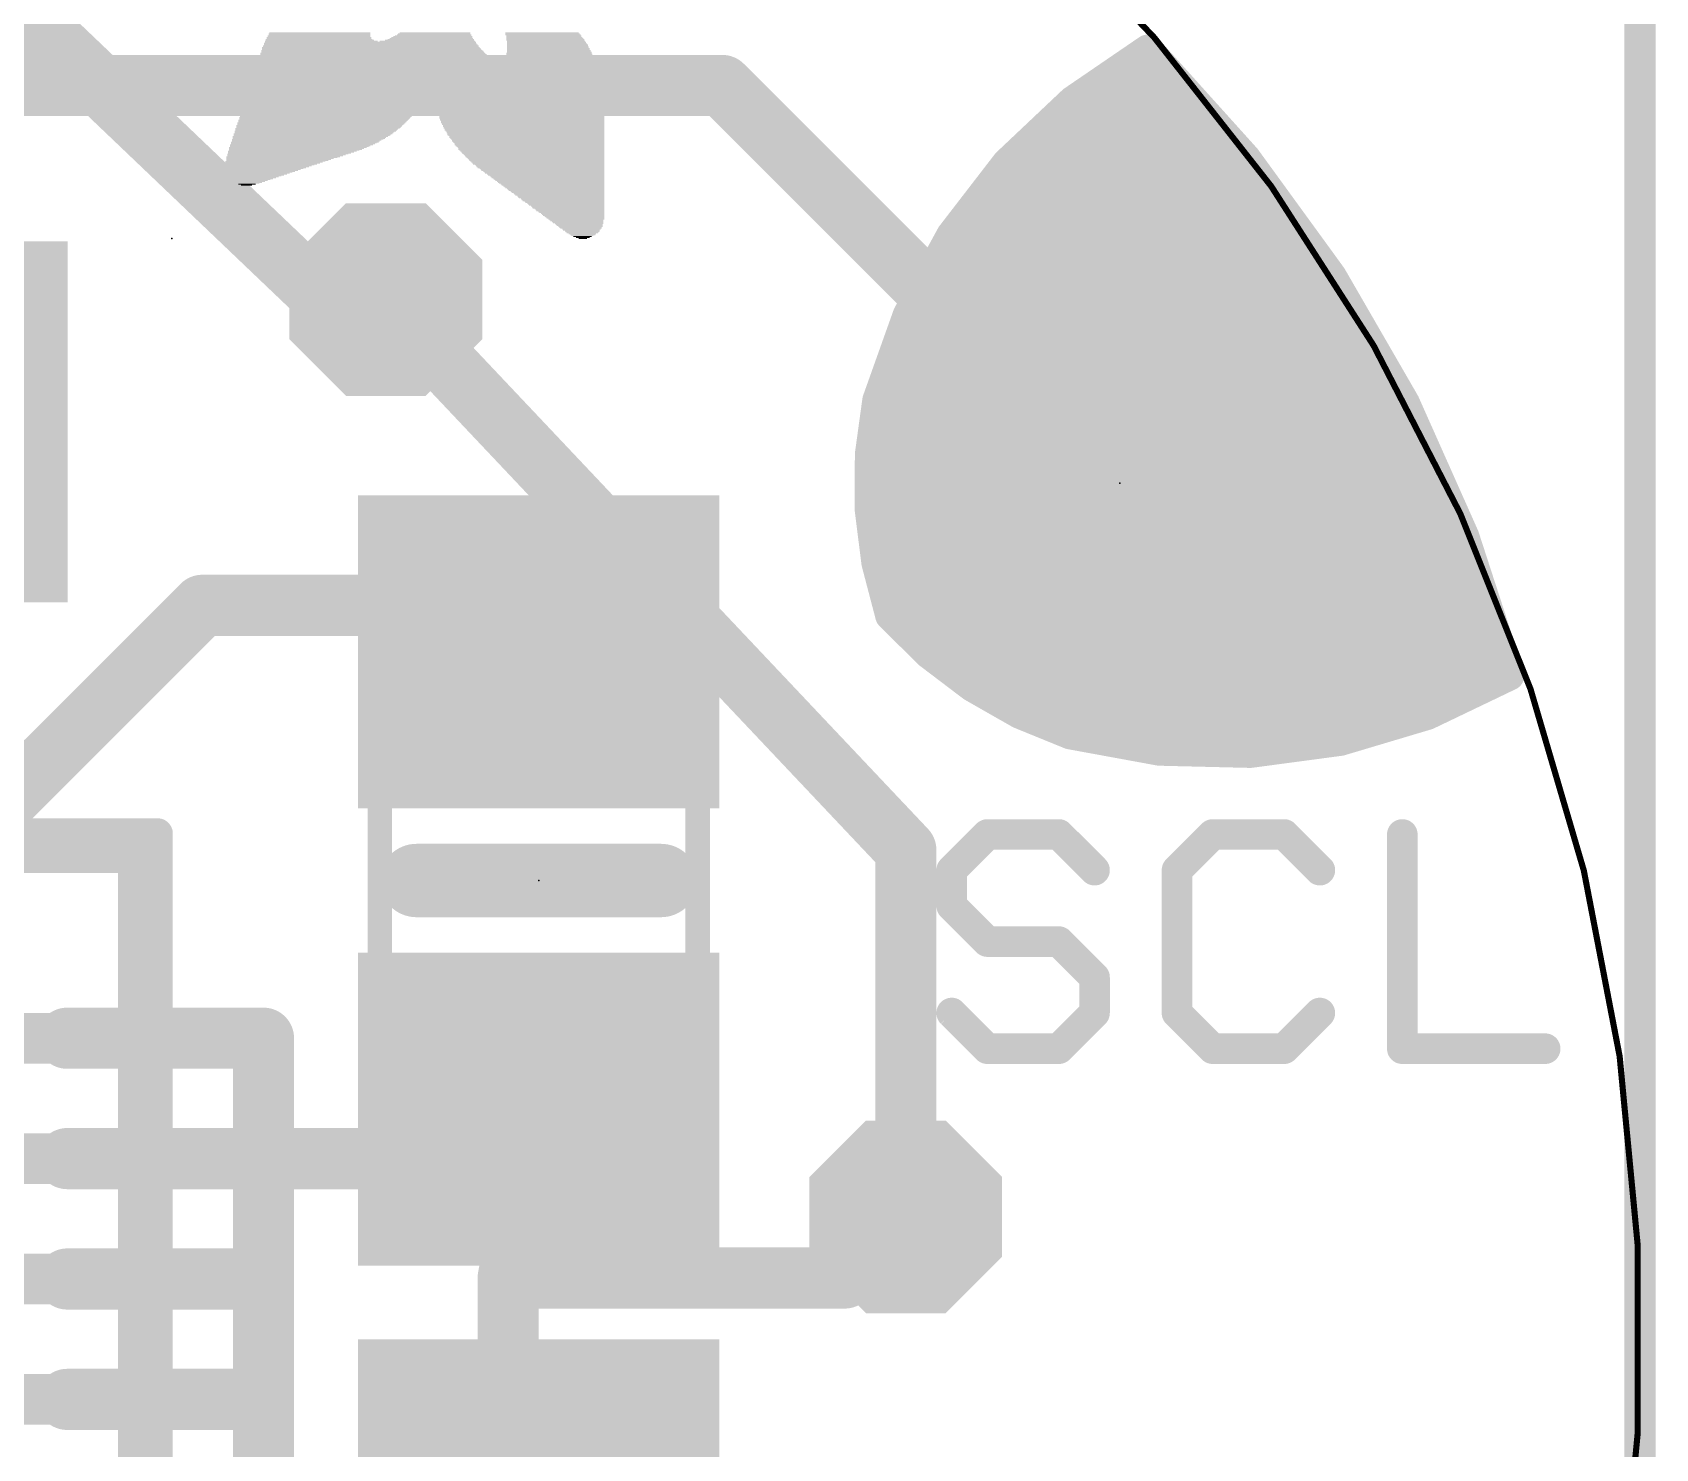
# Model space of a CAD drawing. Extents: x -8.3 to 21.3, y -11.9 to 13.9.
# Drawn here: x 1.58 to 8.32, y -0.45 to 5.43 of the extents above; entities that cross this region are included whole.
import ezdxf

# ---------------------------------------------------------------- set-up
doc = ezdxf.new("R2010")
doc.units = 0
for name, color, linetype in [('1', 12, 'CONTINUOUS'), ('16', 132, 'CONTINUOUS'), ('17', 110, 'CONTINUOUS'), ('18', 110, 'CONTINUOUS'), ('20', 53, 'CONTINUOUS'), ('21', 40, 'CONTINUOUS'), ('23', 53, 'CONTINUOUS'), ('47', 253, 'CONTINUOUS'), ('51', 253, 'CONTINUOUS')]:
    doc.layers.add(name, color=color, linetype=linetype)

# ---------------------------------------------------------------- blocks, each defined once
blk = doc.blocks.new('RECT')
blk.add_solid([(-0.5, -0.5), (0.5, -0.5), (-0.5, 0.5), (0.5, 0.5)])
blk = doc.blocks.new('ROUNDP')
at = {"const_width": 0.5}
blk.add_lwpolyline([(0, -0.25, 1), (0, 0.25, 1), (0, -0.25)], format="xyb", dxfattribs=at)
blk = doc.blocks.new('OCTAGONV')
at = {"const_width": 0.5}
blk.add_lwpolyline([(-0.25, -0.1036), (-0.25, 0.1036), (-0.1036, 0.25), (0.1036, 0.25), (0.25, 0.1036), (0.25, -0.1036), (0.1036, -0.25), (-0.1036, -0.25), (-0.25, -0.1036), (-0.25, 0.1036)], dxfattribs=at)

msp = doc.modelspace()

# ---------------------------------------------------------------- linework, layer by layer
at = {"layer": '1'}
for points, const_width in [([(0, 6.985), (2.794, 4.318)], 0.254), ([(6.212, 5.355), (5.9009, 5.1422)], 0.127), ([(6.1813, 5.334), (6.231, 5.334)], 0.127), ([(6.6179, 4.9042), (6.212, 5.355)], 0.127), ([(5.9957, 5.207), (6.3453, 5.207)], 0.127), ([(5.9009, 5.1422), (5.627, 4.8833)], 0.127), ([(5.8351, 5.08), (6.4597, 5.08)], 0.127), ([(5.7007, 4.953), (6.574, 4.953)], 0.127), ([(5.627, 4.8833), (5.3969, 4.5847)], 0.127), ([(6.9745, 4.4134), (6.6179, 4.9042)], 0.127), ([(5.5828, 4.826), (6.6748, 4.826)], 0.127), ([(5.485, 4.699), (6.767, 4.699)], 0.127), ([(5.3969, 4.5847), (5.2163, 4.2539)], 0.127), ([(5.3899, 4.572), (6.8593, 4.572)], 0.127), ([(5.3206, 4.445), (6.9516, 4.445)], 0.127), ([(7.2778, 3.8881), (6.9745, 4.4134)], 0.127), ([(2.794, 4.318), (3.048, 4.318)], 0.254), ([(5.2513, 4.318), (7.0296, 4.318)], 0.127), ([(5.2163, 4.2539), (5.0898, 3.8988)], 0.127), ([(5.1939, 4.191), (7.1029, 4.191)], 0.127), ([(5.1487, 4.064), (7.1763, 4.064)], 0.127), ([(5.1034, 3.937), (7.2496, 3.937)], 0.127), ([(5.0898, 3.8988), (5.059, 3.6749)], 0.127), ([(7.5246, 3.3339), (7.2778, 3.8881)], 0.127), ([(5.0776, 3.81), (7.3126, 3.81)], 0.127), ([(5.059, 3.6749), (5.0578, 3.4489)], 0.127), ([(5.0602, 3.683), (7.3691, 3.683)], 0.127), ([(5.0584, 3.556), (7.4257, 3.556)], 0.127), ([(5.0578, 3.4489), (5.0861, 3.2246)], 0.127), ([(5.0603, 3.429), (7.4822, 3.429)], 0.127), ([(7.712, 2.757), (7.5246, 3.3339)], 0.127), ([(5.0763, 3.302), (7.5349, 3.302)], 0.127), ([(5.0861, 3.2246), (5.1434, 3.006)], 0.127), ([(5.0991, 3.175), (7.5762, 3.175)], 0.127), ([(1.25, 2.012), (2.286, 3.048)], 0.254), ([(2.286, 3.048), (3.363, 3.048)], 0.254), ([(3.363, 3.048), (3.683, 2.855)], 0.254), ([(5.1324, 3.048), (7.6175, 3.048)], 0.127), ([(5.1434, 3.006), (5.3041, 2.8471)], 0.127), ([(5.2293, 2.921), (7.6587, 2.921)], 0.127), ([(5.3041, 2.8471), (5.4841, 2.7105)], 0.127), ([(5.374, 2.794), (7.7, 2.794)], 0.127), ([(5.4841, 2.7105), (5.6805, 2.5985)], 0.127), ([(7.3722, 2.594), (7.712, 2.757)], 0.127), ([(5.5604, 2.667), (7.5244, 2.667)], 0.127), ([(5.6805, 2.5985), (5.8898, 2.5132)], 0.127), ([(7.011, 2.4862), (7.3722, 2.594)], 0.127), ([(5.824, 2.54), (7.1913, 2.54)], 0.127), ([(5.8898, 2.5132), (6.2605, 2.4453)], 0.127), ([(6.2605, 2.4453), (6.6374, 2.4362)], 0.127), ([(6.6374, 2.4362), (7.011, 2.4862)], 0.127), ([(1.725, 1.25), (2.54, 1.25)], 0.254), ([(2.54, 1.25), (2.54, 0.75)], 0.254), ([(3.351, 0.75), (3.683, 0.955)], 0.254), ([(3.683, 0.955), (3.556, 0.254)], 0.254), ([(3.622, 0.889), (3.683, 0.955)], 0.254), ([(1.725, 0.75), (2.54, 0.75)], 0.254), ([(2.54, 0.75), (3.351, 0.75)], 0.254), ([(2.54, 0.25), (2.54, 0.75)], 0.254), ([(5.207, 0.508), (4.953, 0.254)], 0.254), ([(1.725, 0.25), (2.54, 0.25)], 0.254), ([(2.54, -0.25), (2.54, 0.25)], 0.254), ([(3.556, 0.254), (3.556, -0.32)], 0.254), ([(4.953, 0.254), (3.556, 0.254)], 0.254), ([(1.725, -0.25), (2.54, -0.25)], 0.254), ([(2.54, -0.75), (2.54, -0.25)], 0.254), ([(3.556, -0.32), (3.683, -0.601)], 0.254)]:
    msp.add_lwpolyline(points, dxfattribs=dict(at, const_width=const_width))
for points, const_width in [([(6.1813, 5.3658, 1), (6.1813, 5.3023)], 0.0635), ([(6.2356, 5.3763, 1), (6.1884, 5.3338)], 0.0635), ([(6.23, 5.3288, 1), (6.1941, 5.3812)], 0.0635), ([(6.231, 5.3023, 1), (6.231, 5.3658)], 0.0635), ([(5.9957, 5.2387, 1), (5.9957, 5.1753)], 0.0635), ([(6.3453, 5.1753, 1), (6.3453, 5.2387)], 0.0635), ([(5.883, 5.1684, 1), (5.9189, 5.116)], 0.0635), ([(5.9227, 5.1191, 1), (5.8791, 5.1653)], 0.0635), ([(5.8351, 5.1117, 1), (5.8351, 5.0483)], 0.0635), ([(6.4597, 5.0483, 1), (6.4597, 5.1117)], 0.0635), ([(5.7007, 4.9848, 1), (5.7007, 4.9213)], 0.0635), ([(6.574, 4.9213, 1), (6.574, 4.9848)], 0.0635), ([(5.6052, 4.9064, 1), (5.6488, 4.8602)], 0.0635), ([(5.6521, 4.8639, 1), (5.6018, 4.9027)], 0.0635), ([(6.6436, 4.9229, 1), (6.5923, 4.8856)], 0.0635), ([(6.5943, 4.883, 1), (6.6415, 4.9255)], 0.0635), ([(5.5828, 4.8578, 1), (5.5828, 4.7943)], 0.0635), ([(6.6748, 4.7943, 1), (6.6748, 4.8578)], 0.0635), ([(5.485, 4.7307, 1), (5.485, 4.6673)], 0.0635), ([(6.767, 4.6673, 1), (6.767, 4.7307)], 0.0635), ([(5.3899, 4.6037, 1), (5.3899, 4.5403)], 0.0635), ([(5.3717, 4.6041, 1), (5.422, 4.5654)], 0.0635), ([(5.4248, 4.5695, 1), (5.369, 4.5999)], 0.0635), ([(6.8593, 4.5403, 1), (6.8593, 4.6037)], 0.0635), ([(5.3206, 4.4768, 1), (5.3206, 4.4133)], 0.0635), ([(7.002, 4.4293, 1), (6.947, 4.3976)], 0.0635), ([(6.9488, 4.3948, 1), (7.0002, 4.4321)], 0.0635), ([(6.9516, 4.4133, 1), (6.9516, 4.4768)], 0.0635), ([(2.794, 4.3815, 1), (2.794, 4.2545)], 0.127), ([(2.7502, 4.2721, 1), (2.8378, 4.3639)], 0.127), ([(3.048, 4.2545, 1), (3.048, 4.3815)], 0.127), ([(5.2513, 4.3498, 1), (5.2513, 4.2863)], 0.0635), ([(7.0296, 4.2863, 1), (7.0296, 4.3498)], 0.0635), ([(5.2463, 4.2432, 1), (5.1864, 4.2645)], 0.0635), ([(5.1939, 4.2227, 1), (5.1939, 4.1593)], 0.0635), ([(5.1885, 4.2691, 1), (5.2442, 4.2387)], 0.0635), ([(7.1029, 4.1593, 1), (7.1029, 4.2227)], 0.0635), ([(5.1487, 4.0957, 1), (5.1487, 4.0323)], 0.0635), ([(7.1763, 4.0323, 1), (7.1763, 4.0957)], 0.0635), ([(5.1034, 3.9688, 1), (5.1034, 3.9053)], 0.0635), ([(7.2496, 3.9053, 1), (7.2496, 3.9688)], 0.0635), ([(5.0599, 3.9095, 1), (5.1197, 3.8882)], 0.0635), ([(5.1212, 3.8945, 1), (5.0583, 3.9031)], 0.0635), ([(7.3068, 3.901, 1), (7.2488, 3.8752)], 0.0635), ([(7.2503, 3.8722, 1), (7.3053, 3.904)], 0.0635), ([(5.0776, 3.8418, 1), (5.0776, 3.7782)], 0.0635), ([(7.3126, 3.7782, 1), (7.3126, 3.8418)], 0.0635), ([(5.0908, 3.6747, 1), (5.0273, 3.6751)], 0.0635), ([(5.0276, 3.6792, 1), (5.0905, 3.6706)], 0.0635), ([(5.0602, 3.7148, 1), (5.0602, 3.6513)], 0.0635), ([(7.3691, 3.6513, 1), (7.3691, 3.7148)], 0.0635), ([(5.0584, 3.5878, 1), (5.0584, 3.5242)], 0.0635), ([(7.4257, 3.5242, 1), (7.4257, 3.5878)], 0.0635), ([(5.0893, 3.4529, 1), (5.0263, 3.4449)], 0.0635), ([(5.0261, 3.4491, 1), (5.0896, 3.4487)], 0.0635), ([(5.0603, 3.4608, 1), (5.0603, 3.3973)], 0.0635), ([(7.4822, 3.3973, 1), (7.4822, 3.4608)], 0.0635), ([(7.5548, 3.3437, 1), (7.4944, 3.3241)], 0.0635), ([(7.4956, 3.321, 1), (7.5536, 3.3468)], 0.0635), ([(5.0763, 3.3338, 1), (5.0763, 3.2702)], 0.0635), ([(7.5349, 3.2702, 1), (7.5349, 3.3338)], 0.0635), ([(5.1168, 3.2327, 1), (5.0554, 3.2166)], 0.0635), ([(5.0546, 3.2207, 1), (5.1176, 3.2286)], 0.0635), ([(5.0991, 3.2068, 1), (5.0991, 3.1433)], 0.0635), ([(7.5762, 3.1433, 1), (7.5762, 3.2068)], 0.0635), ([(2.286, 3.1115, 1), (2.286, 2.9845)], 0.127), ([(2.3309, 3.0031, 1), (2.2411, 3.0929)], 0.127), ([(3.3958, 3.1024, 1), (3.3302, 2.9936)], 0.127), ([(3.363, 2.9845, 1), (3.363, 3.1115)], 0.127), ([(5.1324, 3.0798, 1), (5.1324, 3.0162)], 0.0635), ([(7.6175, 3.0162, 1), (7.6175, 3.0798)], 0.0635), ([(5.1657, 3.0286, 1), (5.121, 2.9834)], 0.0635), ([(5.1127, 2.998, 1), (5.1741, 3.014)], 0.0635), ([(3.6502, 2.8006, 1), (3.7158, 2.9094)], 0.127), ([(5.2293, 2.9528, 1), (5.2293, 2.8893)], 0.0635), ([(7.6587, 2.8893, 1), (7.6587, 2.9528)], 0.0635), ([(5.3233, 2.8724, 1), (5.2849, 2.8218)], 0.0635), ([(5.2817, 2.8245, 1), (5.3264, 2.8696)], 0.0635), ([(5.374, 2.8258, 1), (5.374, 2.7622)], 0.0635), ([(7.7, 2.7622, 1), (7.7, 2.8258)], 0.0635), ([(5.4999, 2.738, 1), (5.4684, 2.6829)], 0.0635), ([(5.4649, 2.6852, 1), (5.5033, 2.7358)], 0.0635), ([(7.6818, 2.7471, 1), (7.7422, 2.7668)], 0.0635), ([(7.7258, 2.7283, 1), (7.6983, 2.7856)], 0.0635), ([(5.5604, 2.6988, 1), (5.5604, 2.6353)], 0.0635), ([(7.5244, 2.6353, 1), (7.5244, 2.6988)], 0.0635), ([(5.6925, 2.6279, 1), (5.6685, 2.5691)], 0.0635), ([(5.6648, 2.5709, 1), (5.6962, 2.6261)], 0.0635), ([(7.3584, 2.6226, 1), (7.3859, 2.5653)], 0.0635), ([(7.3812, 2.5636, 1), (7.3631, 2.6244)], 0.0635), ([(5.824, 2.5718, 1), (5.824, 2.5082)], 0.0635), ([(5.8955, 2.5444, 1), (5.8841, 2.4819)], 0.0635), ([(5.8778, 2.4838, 1), (5.9018, 2.5426)], 0.0635), ([(7.1913, 2.5082, 1), (7.1913, 2.5718)], 0.0635), ([(6.2613, 2.477, 1), (6.2598, 2.4135)], 0.0635), ([(6.2548, 2.414, 1), (6.2663, 2.4765)], 0.0635), ([(6.6332, 2.4677, 1), (6.6416, 2.4047)], 0.0635), ([(6.6366, 2.4044, 1), (6.6381, 2.4679)], 0.0635), ([(7.0019, 2.5166, 1), (7.02, 2.4557)], 0.0635), ([(7.0152, 2.4547, 1), (7.0068, 2.5176)], 0.0635), ([(1.725, 1.3135, 1), (1.725, 1.1865)], 0.127), ([(2.6035, 1.25, 1), (2.4765, 1.25)], 0.127), ([(2.54, 1.1865, 1), (2.54, 1.3135)], 0.127), ([(3.7455, 0.9437, 1), (3.6205, 0.9663)], 0.127), ([(3.7296, 0.9119, 1), (3.6364, 0.9981)], 0.127), ([(3.7164, 0.901, 1), (3.6496, 1.009)], 0.127), ([(3.5754, 0.9321, 1), (3.6686, 0.8459)], 0.127), ([(1.725, 0.8135, 1), (1.725, 0.6865)], 0.127), ([(2.54, 0.8135, 1), (2.54, 0.6865)], 0.127), ([(2.6035, 0.75, 1), (2.4765, 0.75)], 0.127), ([(2.54, 0.6865, 1), (2.54, 0.8135)], 0.127), ([(3.351, 0.6865, 1), (3.351, 0.8135)], 0.127), ([(2.4765, 0.75, 1), (2.6035, 0.75)], 0.127), ([(3.3176, 0.804, 1), (3.3844, 0.696)], 0.127), ([(5.2519, 0.4631, 1), (5.1621, 0.5529)], 0.127), ([(1.725, 0.3135, 1), (1.725, 0.1865)], 0.127), ([(2.6035, 0.25, 1), (2.4765, 0.25)], 0.127), ([(2.54, 0.1865, 1), (2.54, 0.3135)], 0.127), ([(3.6195, 0.254, 1), (3.4925, 0.254)], 0.127), ([(3.556, 0.3175, 1), (3.556, 0.1905)], 0.127), ([(4.9081, 0.2989, 1), (4.9979, 0.2091)], 0.127), ([(4.953, 0.1905, 1), (4.953, 0.3175)], 0.127), ([(2.4765, 0.25, 1), (2.6035, 0.25)], 0.127), ([(3.4935, 0.2653, 1), (3.6185, 0.2427)], 0.127), ([(1.725, -0.1865, 1), (1.725, -0.3135)], 0.127), ([(2.6035, -0.25, 1), (2.4765, -0.25)], 0.127), ([(2.54, -0.3135, 1), (2.54, -0.1865)], 0.127), ([(2.4765, -0.25, 1), (2.6035, -0.25)], 0.127), ([(3.6139, -0.2938, 1), (3.4981, -0.3462)], 0.127), ([(3.4925, -0.32, 1), (3.6195, -0.32)], 0.127)]:
    msp.add_lwpolyline(points, format="xyb", dxfattribs=dict(at, const_width=const_width))
at = {"layer": '16'}
for points, const_width in [([(6.212, 5.355), (5.9009, 5.1422)], 0.127), ([(6.1813, 5.334), (6.231, 5.334)], 0.127), ([(6.6179, 4.9042), (6.212, 5.355)], 0.127), ([(4.445, 5.207), (-4.191, 5.207)], 0.254), ([(6.096, 3.556), (4.445, 5.207)], 0.254), ([(5.9957, 5.207), (6.3453, 5.207)], 0.127), ([(5.9009, 5.1422), (5.627, 4.8833)], 0.127), ([(5.8351, 5.08), (6.4597, 5.08)], 0.127), ([(5.7007, 4.953), (6.574, 4.953)], 0.127), ([(5.627, 4.8833), (5.3969, 4.5847)], 0.127), ([(6.9745, 4.4134), (6.6179, 4.9042)], 0.127), ([(5.5828, 4.826), (6.6748, 4.826)], 0.127), ([(5.485, 4.699), (6.767, 4.699)], 0.127), ([(5.3969, 4.5847), (5.2163, 4.2539)], 0.127), ([(5.3899, 4.572), (6.8593, 4.572)], 0.127), ([(5.3206, 4.445), (6.9516, 4.445)], 0.127), ([(7.2778, 3.8881), (6.9745, 4.4134)], 0.127), ([(3.048, 4.318), (5.207, 2.032)], 0.254), ([(5.2513, 4.318), (7.0296, 4.318)], 0.127), ([(5.2163, 4.2539), (5.0898, 3.8988)], 0.127), ([(5.1939, 4.191), (7.1029, 4.191)], 0.127), ([(5.1487, 4.064), (7.1763, 4.064)], 0.127), ([(5.1034, 3.937), (7.2496, 3.937)], 0.127), ([(5.0898, 3.8988), (5.059, 3.6749)], 0.127), ([(7.5246, 3.3339), (7.2778, 3.8881)], 0.127), ([(5.0776, 3.81), (7.3126, 3.81)], 0.127), ([(5.059, 3.6749), (5.0578, 3.4489)], 0.127), ([(5.0602, 3.683), (7.3691, 3.683)], 0.127), ([(5.0584, 3.556), (7.4257, 3.556)], 0.127), ([(5.0578, 3.4489), (5.0861, 3.2246)], 0.127), ([(5.0603, 3.429), (7.4822, 3.429)], 0.127), ([(7.712, 2.757), (7.5246, 3.3339)], 0.127), ([(5.0763, 3.302), (7.5349, 3.302)], 0.127), ([(5.0861, 3.2246), (5.1434, 3.006)], 0.127), ([(5.0991, 3.175), (7.5762, 3.175)], 0.127), ([(5.1324, 3.048), (7.6175, 3.048)], 0.127), ([(5.1434, 3.006), (5.3041, 2.8471)], 0.127), ([(5.2293, 2.921), (7.6587, 2.921)], 0.127), ([(5.3041, 2.8471), (5.4841, 2.7105)], 0.127), ([(5.374, 2.794), (7.7, 2.794)], 0.127), ([(5.4841, 2.7105), (5.6805, 2.5985)], 0.127), ([(7.3722, 2.594), (7.712, 2.757)], 0.127), ([(5.5604, 2.667), (7.5244, 2.667)], 0.127), ([(5.6805, 2.5985), (5.8898, 2.5132)], 0.127), ([(7.011, 2.4862), (7.3722, 2.594)], 0.127), ([(5.824, 2.54), (7.1913, 2.54)], 0.127), ([(5.8898, 2.5132), (6.2605, 2.4453)], 0.127), ([(6.2605, 2.4453), (6.6374, 2.4362)], 0.127), ([(6.6374, 2.4362), (7.011, 2.4862)], 0.127), ([(5.207, 2.032), (5.207, 0.508)], 0.254)]:
    msp.add_lwpolyline(points, dxfattribs=dict(at, const_width=const_width))
for points, const_width in [([(6.1813, 5.3658, 1), (6.1813, 5.3023)], 0.0635), ([(6.2356, 5.3763, 1), (6.1884, 5.3338)], 0.0635), ([(6.23, 5.3288, 1), (6.1941, 5.3812)], 0.0635), ([(6.231, 5.3023, 1), (6.231, 5.3658)], 0.0635), ([(4.4899, 5.2519, 1), (4.4001, 5.1621)], 0.127), ([(4.445, 5.1435, 1), (4.445, 5.2705)], 0.127), ([(5.9957, 5.2387, 1), (5.9957, 5.1753)], 0.0635), ([(6.3453, 5.1753, 1), (6.3453, 5.2387)], 0.0635), ([(5.883, 5.1684, 1), (5.9189, 5.116)], 0.0635), ([(5.9227, 5.1191, 1), (5.8791, 5.1653)], 0.0635), ([(5.8351, 5.1117, 1), (5.8351, 5.0483)], 0.0635), ([(6.4597, 5.0483, 1), (6.4597, 5.1117)], 0.0635), ([(5.7007, 4.9848, 1), (5.7007, 4.9213)], 0.0635), ([(6.574, 4.9213, 1), (6.574, 4.9848)], 0.0635), ([(5.6052, 4.9064, 1), (5.6488, 4.8602)], 0.0635), ([(5.6521, 4.8639, 1), (5.6018, 4.9027)], 0.0635), ([(6.6436, 4.9229, 1), (6.5923, 4.8856)], 0.0635), ([(6.5943, 4.883, 1), (6.6415, 4.9255)], 0.0635), ([(5.5828, 4.8578, 1), (5.5828, 4.7943)], 0.0635), ([(6.6748, 4.7943, 1), (6.6748, 4.8578)], 0.0635), ([(5.485, 4.7307, 1), (5.485, 4.6673)], 0.0635), ([(6.767, 4.6673, 1), (6.767, 4.7307)], 0.0635), ([(5.3899, 4.6037, 1), (5.3899, 4.5403)], 0.0635), ([(5.3717, 4.6041, 1), (5.422, 4.5654)], 0.0635), ([(5.4248, 4.5695, 1), (5.369, 4.5999)], 0.0635), ([(6.8593, 4.5403, 1), (6.8593, 4.6037)], 0.0635), ([(5.3206, 4.4768, 1), (5.3206, 4.4133)], 0.0635), ([(7.002, 4.4293, 1), (6.947, 4.3976)], 0.0635), ([(6.9488, 4.3948, 1), (7.0002, 4.4321)], 0.0635), ([(6.9516, 4.4133, 1), (6.9516, 4.4768)], 0.0635), ([(3.0942, 4.3616, 1), (3.0018, 4.2744)], 0.127), ([(5.2513, 4.3498, 1), (5.2513, 4.2863)], 0.0635), ([(7.0296, 4.2863, 1), (7.0296, 4.3498)], 0.0635), ([(5.2463, 4.2432, 1), (5.1864, 4.2645)], 0.0635), ([(5.1939, 4.2227, 1), (5.1939, 4.1593)], 0.0635), ([(5.1885, 4.2691, 1), (5.2442, 4.2387)], 0.0635), ([(7.1029, 4.1593, 1), (7.1029, 4.2227)], 0.0635), ([(5.1487, 4.0957, 1), (5.1487, 4.0323)], 0.0635), ([(7.1763, 4.0323, 1), (7.1763, 4.0957)], 0.0635), ([(5.1034, 3.9688, 1), (5.1034, 3.9053)], 0.0635), ([(7.2496, 3.9053, 1), (7.2496, 3.9688)], 0.0635), ([(5.0599, 3.9095, 1), (5.1197, 3.8882)], 0.0635), ([(5.1212, 3.8945, 1), (5.0583, 3.9031)], 0.0635), ([(7.3068, 3.901, 1), (7.2488, 3.8752)], 0.0635), ([(7.2503, 3.8722, 1), (7.3053, 3.904)], 0.0635), ([(5.0776, 3.8418, 1), (5.0776, 3.7782)], 0.0635), ([(7.3126, 3.7782, 1), (7.3126, 3.8418)], 0.0635), ([(5.0908, 3.6747, 1), (5.0273, 3.6751)], 0.0635), ([(5.0276, 3.6792, 1), (5.0905, 3.6706)], 0.0635), ([(5.0602, 3.7148, 1), (5.0602, 3.6513)], 0.0635), ([(7.3691, 3.6513, 1), (7.3691, 3.7148)], 0.0635), ([(6.0511, 3.5111, 1), (6.1409, 3.6009)], 0.127), ([(5.0584, 3.5878, 1), (5.0584, 3.5242)], 0.0635), ([(7.4257, 3.5242, 1), (7.4257, 3.5878)], 0.0635), ([(5.0893, 3.4529, 1), (5.0263, 3.4449)], 0.0635), ([(5.0261, 3.4491, 1), (5.0896, 3.4487)], 0.0635), ([(5.0603, 3.4608, 1), (5.0603, 3.3973)], 0.0635), ([(7.4822, 3.3973, 1), (7.4822, 3.4608)], 0.0635), ([(7.5548, 3.3437, 1), (7.4944, 3.3241)], 0.0635), ([(7.4956, 3.321, 1), (7.5536, 3.3468)], 0.0635), ([(5.0763, 3.3338, 1), (5.0763, 3.2702)], 0.0635), ([(7.5349, 3.2702, 1), (7.5349, 3.3338)], 0.0635), ([(5.1168, 3.2327, 1), (5.0554, 3.2166)], 0.0635), ([(5.0546, 3.2207, 1), (5.1176, 3.2286)], 0.0635), ([(5.0991, 3.2068, 1), (5.0991, 3.1433)], 0.0635), ([(7.5762, 3.1433, 1), (7.5762, 3.2068)], 0.0635), ([(5.1324, 3.0798, 1), (5.1324, 3.0162)], 0.0635), ([(7.6175, 3.0162, 1), (7.6175, 3.0798)], 0.0635), ([(5.1657, 3.0286, 1), (5.121, 2.9834)], 0.0635), ([(5.1127, 2.998, 1), (5.1741, 3.014)], 0.0635), ([(5.2293, 2.9528, 1), (5.2293, 2.8893)], 0.0635), ([(7.6587, 2.8893, 1), (7.6587, 2.9528)], 0.0635), ([(5.3233, 2.8724, 1), (5.2849, 2.8218)], 0.0635), ([(5.2817, 2.8245, 1), (5.3264, 2.8696)], 0.0635), ([(5.374, 2.8258, 1), (5.374, 2.7622)], 0.0635), ([(7.7, 2.7622, 1), (7.7, 2.8258)], 0.0635), ([(5.4999, 2.738, 1), (5.4684, 2.6829)], 0.0635), ([(5.4649, 2.6852, 1), (5.5033, 2.7358)], 0.0635), ([(7.6818, 2.7471, 1), (7.7422, 2.7668)], 0.0635), ([(7.7258, 2.7283, 1), (7.6983, 2.7856)], 0.0635), ([(5.5604, 2.6988, 1), (5.5604, 2.6353)], 0.0635), ([(7.5244, 2.6353, 1), (7.5244, 2.6988)], 0.0635), ([(5.6925, 2.6279, 1), (5.6685, 2.5691)], 0.0635), ([(5.6648, 2.5709, 1), (5.6962, 2.6261)], 0.0635), ([(7.3584, 2.6226, 1), (7.3859, 2.5653)], 0.0635), ([(7.3812, 2.5636, 1), (7.3631, 2.6244)], 0.0635), ([(5.824, 2.5718, 1), (5.824, 2.5082)], 0.0635), ([(5.8955, 2.5444, 1), (5.8841, 2.4819)], 0.0635), ([(5.8778, 2.4838, 1), (5.9018, 2.5426)], 0.0635), ([(7.1913, 2.5082, 1), (7.1913, 2.5718)], 0.0635), ([(6.2613, 2.477, 1), (6.2598, 2.4135)], 0.0635), ([(6.2548, 2.414, 1), (6.2663, 2.4765)], 0.0635), ([(6.6332, 2.4677, 1), (6.6416, 2.4047)], 0.0635), ([(6.6366, 2.4044, 1), (6.6381, 2.4679)], 0.0635), ([(7.0019, 2.5166, 1), (7.02, 2.4557)], 0.0635), ([(7.0152, 2.4547, 1), (7.0068, 2.5176)], 0.0635), ([(5.2705, 2.032, 1), (5.1435, 2.032)], 0.127), ([(5.1608, 1.9884, 1), (5.2532, 2.0756)], 0.127), ([(5.1435, 0.508, 1), (5.2705, 0.508)], 0.127)]:
    msp.add_lwpolyline(points, format="xyb", dxfattribs=dict(at, const_width=const_width))
at = {"layer": '20', "const_width": 0.0254}
msp.add_lwpolyline([(0, -8.255, 1), (0, 8.255, 1), (0, -8.255)], format="xyb", dxfattribs=at)
at = {"layer": '21'}
for points, const_width in [([(-2.1, 2.1), (2.1, 2.1)], 0.127), ([(2.1, 2.1), (2.1, -2.1)], 0.127), ([(5.5458, 2.0963), (5.3975, 1.948)], 0.127), ([(5.8424, 2.0963), (5.5458, 2.0963)], 0.127), ([(5.9907, 1.948), (5.8424, 2.0963)], 0.127), ([(6.4813, 2.0963), (6.333, 1.948)], 0.127), ([(6.7779, 2.0963), (6.4813, 2.0963)], 0.127), ([(6.9262, 1.948), (6.7779, 2.0963)], 0.127), ([(7.2685, 2.0963), (7.2685, 1.2065)], 0.127), ([(4.191, 1.905), (3.175, 1.905)], 0.3048), ([(5.3975, 1.948), (5.3975, 1.7997)], 0.127), ([(6.333, 1.948), (6.333, 1.3548)], 0.127), ([(5.3975, 1.7997), (5.5458, 1.6514)], 0.127), ([(5.5458, 1.6514), (5.8424, 1.6514)], 0.127), ([(5.8424, 1.6514), (5.9907, 1.5031)], 0.127), ([(5.9907, 1.5031), (5.9907, 1.3548)], 0.127), ([(5.5458, 1.2065), (5.3975, 1.3548)], 0.127), ([(5.9907, 1.3548), (5.8424, 1.2065)], 0.127), ([(6.333, 1.3548), (6.4813, 1.2065)], 0.127), ([(6.7779, 1.2065), (6.9262, 1.3548)], 0.127), ([(5.8424, 1.2065), (5.5458, 1.2065)], 0.127), ([(6.4813, 1.2065), (6.7779, 1.2065)], 0.127), ([(7.2685, 1.2065), (7.8617, 1.2065)], 0.127)]:
    msp.add_lwpolyline(points, dxfattribs=dict(at, const_width=const_width))
for points, const_width in [([(2.1318, 2.1, 1), (2.0682, 2.1)], 0.0635), ([(2.1, 2.0682, 1), (2.1, 2.1318)], 0.0635), ([(5.5458, 2.128, 1), (5.5458, 2.0645)], 0.0635), ([(5.5682, 2.0738, 1), (5.5233, 2.1187)], 0.0635), ([(5.8648, 2.1187, 1), (5.8199, 2.0738)], 0.0635), ([(5.8424, 2.0645, 1), (5.8424, 2.128)], 0.0635), ([(6.4813, 2.128, 1), (6.4813, 2.0645)], 0.0635), ([(6.5038, 2.0738, 1), (6.4589, 2.1187)], 0.0635), ([(6.8003, 2.1187, 1), (6.7554, 2.0738)], 0.0635), ([(6.7779, 2.0645, 1), (6.7779, 2.128)], 0.0635), ([(7.3003, 2.0963, 1), (7.2368, 2.0963)], 0.0635), ([(3.175, 1.9812, 1), (3.175, 1.8288)], 0.1524), ([(4.191, 1.8288, 1), (4.191, 1.9812)], 0.1524), ([(5.375, 1.9704, 1), (5.42, 1.9255)], 0.0635), ([(5.4292, 1.948, 1), (5.3658, 1.948)], 0.0635), ([(5.9682, 1.9255, 1), (6.0131, 1.9704)], 0.0635), ([(6.3648, 1.948, 1), (6.3013, 1.948)], 0.0635), ([(6.3106, 1.9704, 1), (6.3555, 1.9255)], 0.0635), ([(6.9037, 1.9255, 1), (6.9486, 1.9704)], 0.0635), ([(5.42, 1.8221, 1), (5.375, 1.7772)], 0.0635), ([(5.3658, 1.7997, 1), (5.4292, 1.7997)], 0.0635), ([(5.5458, 1.6831, 1), (5.5458, 1.6196)], 0.0635), ([(5.5233, 1.6289, 1), (5.5682, 1.6738)], 0.0635), ([(5.8648, 1.6738, 1), (5.8199, 1.6289)], 0.0635), ([(5.8424, 1.6196, 1), (5.8424, 1.6831)], 0.0635), ([(6.0224, 1.5031, 1), (5.9589, 1.5031)], 0.0635), ([(5.9682, 1.4806, 1), (6.0131, 1.5255)], 0.0635), ([(5.42, 1.3772, 1), (5.375, 1.3323)], 0.0635), ([(6.0131, 1.3323, 1), (5.9682, 1.3772)], 0.0635), ([(6.3555, 1.3772, 1), (6.3106, 1.3323)], 0.0635), ([(6.9486, 1.3323, 1), (6.9037, 1.3772)], 0.0635), ([(5.9589, 1.3548, 1), (6.0224, 1.3548)], 0.0635), ([(6.3013, 1.3548, 1), (6.3648, 1.3548)], 0.0635), ([(5.5458, 1.2383, 1), (5.5458, 1.1748)], 0.0635), ([(5.5233, 1.184, 1), (5.5682, 1.229)], 0.0635), ([(5.8199, 1.229, 1), (5.8648, 1.184)], 0.0635), ([(5.8424, 1.1748, 1), (5.8424, 1.2383)], 0.0635), ([(6.4813, 1.2383, 1), (6.4813, 1.1748)], 0.0635), ([(6.4589, 1.184, 1), (6.5038, 1.229)], 0.0635), ([(6.7554, 1.229, 1), (6.8003, 1.184)], 0.0635), ([(6.7779, 1.1748, 1), (6.7779, 1.2383)], 0.0635), ([(7.2685, 1.2383, 1), (7.2685, 1.1748)], 0.0635), ([(7.2368, 1.2065, 1), (7.3003, 1.2065)], 0.0635), ([(7.8617, 1.1748, 1), (7.8617, 1.2383)], 0.0635)]:
    msp.add_lwpolyline(points, format="xyb", dxfattribs=dict(at, const_width=const_width))
at = {"layer": '23'}
for p in [(2.159, 4.572), (6.096, 3.556), (3.683, 1.905)]:
    msp.add_point(p, dxfattribs=at)
at = {"layer": '47', "const_width": 0.13}
for points in [[(8.255, 0), (8.255, 11.348)], [(8.255, 0), (8.255, -11.856)]]:
    msp.add_lwpolyline(points, dxfattribs=at)
at = {"layer": '47', "const_width": 0.065}
for points in [[(8.2875, 0, 1), (8.2225, 0)], [(8.2225, 0, 1), (8.2875, 0)]]:
    msp.add_lwpolyline(points, format="xyb", dxfattribs=at)
at = {"layer": '51'}
for points, const_width in [([(3.023, 2.261), (3.023, 1.524)], 0.1016), ([(4.343, 2.286), (4.343, 1.524)], 0.1016), ([(-2, 2), (2, 2)], 0.127), ([(2, 2), (2, -2)], 0.127)]:
    msp.add_lwpolyline(points, dxfattribs=dict(at, const_width=const_width))
for points, const_width in [([(3.0484, 2.261, 1), (2.9976, 2.261)], 0.0508), ([(4.3684, 2.286, 1), (4.3176, 2.286)], 0.0508), ([(2.0318, 2, 1), (1.9683, 2)], 0.0635), ([(2, 1.9683, 1), (2, 2.0318)], 0.0635), ([(2.9976, 1.524, 1), (3.0484, 1.524)], 0.0508), ([(4.3176, 1.524, 1), (4.3684, 1.524)], 0.0508)]:
    msp.add_lwpolyline(points, format="xyb", dxfattribs=dict(at, const_width=const_width))

# ---------------------------------------------------------------- block references
at = {"layer": '1'}
for p, xscale, yscale, rotation in [((1.077, 3.81), 1.3, 1.5, 180), ((3.683, 2.855), 1.3, 1.5, 270), ((3.683, 0.955), 1.3, 1.5, 270), ((1.725, 1.25), 0.4, 0.21, 180), ((1.725, 0.75), 0.4, 0.21, 180), ((1.725, 0.25), 0.4, 0.21, 180), ((3.683, -0.601), 1.2, 1.5, 90), ((1.725, -0.25), 0.4, 0.21, 180)]:
    msp.add_blockref('RECT', p, dxfattribs=dict(at, xscale=xscale, yscale=yscale, rotation=rotation))
at = {"layer": '17', "xscale": 2.1844, "yscale": 2.1844, "rotation": 300}
msp.add_blockref('ROUNDP', (6.096, 3.556), dxfattribs=at)
msp.add_blockref('ROUNDP', (6.096, 3.556), dxfattribs=at)
at = {"layer": '18', "xscale": 0.8001, "yscale": 0.8001}
for p in [(3.048, 4.318), (3.048, 4.318), (5.207, 0.508), (5.207, 0.508)]:
    msp.add_blockref('OCTAGONV', p, dxfattribs=at)
at = {"layer": '21'}
for p, xscale, yscale in [((2.78, 5.3912), 0.4686, 0.0039), ((2.7705, 5.3988), 0.442, 0.0038), ((2.7743, 5.395), 0.4496, 0.0038), ((2.7705, 5.4064), 0.4344, 0.0038), ((2.7705, 5.4026), 0.4344, 0.0038), ((2.7705, 5.414), 0.4268, 0.0038), ((2.7705, 5.4102), 0.4268, 0.0038), ((2.7725, 5.4216), 0.4229, 0.0038), ((2.7725, 5.4178), 0.4229, 0.0038), ((2.7744, 5.4254), 0.4191, 0.0038), ((3.2201, 5.3912), 0.3962, 0.0039), ((3.2296, 5.395), 0.3696, 0.0038), ((3.2353, 5.3988), 0.3581, 0.0038), ((3.2372, 5.4026), 0.3467, 0.0038), ((3.2391, 5.4064), 0.3353, 0.0038), ((3.2429, 5.4102), 0.3277, 0.0038), ((3.2449, 5.414), 0.3163, 0.0038), ((3.2487, 5.4178), 0.3086, 0.0038), ((3.2487, 5.4216), 0.301, 0.0038), ((3.2525, 5.4254), 0.2934, 0.0038), ((3.6963, 5.4254), 0.3048, 0.0038), ((3.6982, 5.4216), 0.3086, 0.0038), ((3.7002, 5.4178), 0.3125, 0.0038), ((3.704, 5.414), 0.3125, 0.0038), ((3.704, 5.4102), 0.3125, 0.0038), ((3.7059, 5.4064), 0.3163, 0.0038), ((3.7078, 5.4026), 0.3201, 0.0038), ((3.7097, 5.3988), 0.3239, 0.0038), ((3.7097, 5.395), 0.3239, 0.0038), ((3.7135, 5.3912), 0.3238, 0.0039), ((2.9992, 5.3302), 0.9525, 0.0038), ((3.0011, 5.3264), 0.9563, 0.0038), ((3.0049, 5.3226), 0.9639, 0.0038), ((2.9934, 5.3416), 0.9334, 0.0038), ((2.9953, 5.3378), 0.9372, 0.0038), ((2.9972, 5.334), 0.941, 0.0038), ((2.9896, 5.3531), 0.9182, 0.0039), ((2.9915, 5.3492), 0.922, 0.0038), ((2.9934, 5.3454), 0.9258, 0.0038), ((2.9858, 5.3645), 0.903, 0.0038), ((2.9877, 5.3607), 0.9068, 0.0038), ((2.9896, 5.3569), 0.9106, 0.0038), ((2.9858, 5.3721), 0.8953, 0.0038), ((2.9858, 5.3683), 0.8953, 0.0038), ((2.9858, 5.3759), 0.8877, 0.0038), ((2.982, 5.3835), 0.8801, 0.0038), ((2.9839, 5.3797), 0.8839, 0.0038), ((2.9839, 5.3873), 0.8763, 0.0038), ((3.7268, 5.3226), 0.3734, 0.0038), ((3.7268, 5.3302), 0.3658, 0.0038), ((3.7268, 5.3264), 0.3658, 0.0038), ((3.7249, 5.3416), 0.3544, 0.0038), ((3.7268, 5.3378), 0.3582, 0.0038), ((3.7268, 5.334), 0.3582, 0.0038), ((3.7154, 5.3873), 0.3276, 0.0038), ((3.7154, 5.3835), 0.3276, 0.0038), ((3.7173, 5.3797), 0.3314, 0.0038), ((3.7192, 5.3759), 0.3352, 0.0038), ((3.7192, 5.3721), 0.3352, 0.0038), ((3.7211, 5.3683), 0.339, 0.0038), ((3.7211, 5.3645), 0.339, 0.0038), ((3.7231, 5.3607), 0.3429, 0.0038), ((3.7231, 5.3569), 0.3429, 0.0038), ((3.725, 5.3531), 0.3467, 0.0039), ((3.725, 5.3492), 0.3467, 0.0038), ((3.7269, 5.3454), 0.3505, 0.0038), ((2.8715, 5.2616), 0.7429, 0.0038), ((2.8715, 5.2578), 0.7429, 0.0038), ((3.2163, 5.273), 1.4249, 0.0038), ((3.2182, 5.2692), 1.4288, 0.0038), ((3.2182, 5.2654), 1.4288, 0.0038), ((3.2163, 5.2845), 1.4173, 0.0038), ((3.2182, 5.2807), 1.4211, 0.0038), ((3.2182, 5.2769), 1.4211, 0.0039), ((3.2163, 5.2959), 1.4097, 0.0038), ((3.2182, 5.2921), 1.4135, 0.0038), ((3.2182, 5.2883), 1.4135, 0.0038), ((3.2163, 5.3073), 1.4021, 0.0038), ((3.2182, 5.3035), 1.4059, 0.0038), ((3.2182, 5.2997), 1.4059, 0.0038), ((3.0048, 5.3188), 0.9716, 0.0038), ((3.0105, 5.315), 0.983, 0.0039), ((3.2182, 5.3111), 1.3983, 0.0038), ((3.5897, 5.2616), 0.6858, 0.0038), ((3.5897, 5.2578), 0.6858, 0.0038), ((3.7211, 5.315), 0.3848, 0.0039), ((3.7249, 5.3188), 0.3772, 0.0038), ((2.8505, 5.1892), 0.7468, 0.0038), ((2.8543, 5.2007), 0.7468, 0.0039), ((2.8524, 5.1968), 0.743, 0.0038), ((2.8524, 5.193), 0.743, 0.0038), ((2.8582, 5.2121), 0.7467, 0.0038), ((2.8563, 5.2083), 0.7429, 0.0038), ((2.8563, 5.2045), 0.7429, 0.0038), ((2.862, 5.2273), 0.7467, 0.0038), ((2.8601, 5.2235), 0.7429, 0.0038), ((2.8601, 5.2197), 0.7429, 0.0038), ((2.8601, 5.2159), 0.7429, 0.0038), ((2.8658, 5.2388), 0.7467, 0.0039), ((2.8639, 5.2349), 0.7429, 0.0038), ((2.8639, 5.2311), 0.7429, 0.0038), ((2.8696, 5.2502), 0.7467, 0.0038), ((2.8677, 5.2464), 0.7429, 0.0038), ((2.8677, 5.2426), 0.7429, 0.0038), ((2.8715, 5.254), 0.7429, 0.0038), ((3.5916, 5.254), 0.6896, 0.0038), ((3.5916, 5.2502), 0.6896, 0.0038), ((3.5916, 5.2464), 0.6896, 0.0038), ((3.5916, 5.2426), 0.6896, 0.0038), ((3.5935, 5.2388), 0.6934, 0.0039), ((3.5935, 5.2349), 0.6934, 0.0038), ((3.5935, 5.2311), 0.6934, 0.0038), ((3.5935, 5.2273), 0.6934, 0.0038), ((3.5954, 5.2235), 0.6972, 0.0038), ((3.5954, 5.2197), 0.6972, 0.0038), ((3.5954, 5.2159), 0.6972, 0.0038), ((3.5954, 5.2121), 0.6972, 0.0038), ((3.5954, 5.2083), 0.6972, 0.0038), ((3.5973, 5.2045), 0.701, 0.0038), ((3.5973, 5.2007), 0.701, 0.0039), ((3.5973, 5.1968), 0.701, 0.0038), ((3.5973, 5.193), 0.701, 0.0038), ((3.5973, 5.1892), 0.701, 0.0038), ((2.822, 5.1206), 0.7353, 0.0038), ((2.8239, 5.1245), 0.7315, 0.0039), ((2.8258, 5.1321), 0.7353, 0.0038), ((2.8258, 5.1283), 0.7353, 0.0038), ((2.8315, 5.1435), 0.7391, 0.0038), ((2.8315, 5.1397), 0.7391, 0.0038), ((2.8296, 5.1359), 0.7353, 0.0038), ((2.8372, 5.1549), 0.743, 0.0038), ((2.8353, 5.1511), 0.7391, 0.0038), ((2.8353, 5.1473), 0.7391, 0.0038), ((2.841, 5.1664), 0.743, 0.0038), ((2.841, 5.1626), 0.743, 0.0039), ((2.8391, 5.1587), 0.7392, 0.0038), ((2.8448, 5.1778), 0.743, 0.0038), ((2.8448, 5.174), 0.743, 0.0038), ((2.8448, 5.1702), 0.743, 0.0038), ((2.8486, 5.1854), 0.743, 0.0038), ((2.8486, 5.1816), 0.743, 0.0038), ((3.5973, 5.1854), 0.701, 0.0038), ((3.5973, 5.1816), 0.701, 0.0038), ((3.5992, 5.1778), 0.7048, 0.0038), ((3.5992, 5.174), 0.7048, 0.0038), ((3.5992, 5.1702), 0.7048, 0.0038), ((3.5992, 5.1664), 0.7048, 0.0038), ((3.5992, 5.1626), 0.7048, 0.0039), ((3.5992, 5.1587), 0.7048, 0.0038), ((3.5992, 5.1549), 0.7048, 0.0038), ((3.6011, 5.1511), 0.701, 0.0038), ((3.6011, 5.1473), 0.701, 0.0038), ((3.6011, 5.1435), 0.701, 0.0038), ((3.6011, 5.1397), 0.701, 0.0038), ((3.6011, 5.1359), 0.701, 0.0038), ((3.603, 5.1321), 0.7048, 0.0038), ((3.6049, 5.1283), 0.701, 0.0038), ((3.6049, 5.1245), 0.701, 0.0039), ((3.6049, 5.1206), 0.701, 0.0038), ((2.7877, 5.0635), 0.7049, 0.0038), ((2.7858, 5.0597), 0.7011, 0.0038), ((2.7839, 5.0559), 0.6973, 0.0038), ((2.7953, 5.0749), 0.7125, 0.0038), ((2.7934, 5.0711), 0.7087, 0.0038), ((2.7915, 5.0673), 0.7049, 0.0038), ((2.8029, 5.0864), 0.7201, 0.0039), ((2.801, 5.0825), 0.7163, 0.0038), ((2.7991, 5.0787), 0.7125, 0.0038), ((2.8087, 5.0978), 0.7239, 0.0038), ((2.8087, 5.094), 0.7239, 0.0038), ((2.8067, 5.0902), 0.72, 0.0038), ((2.8163, 5.1092), 0.7315, 0.0038), ((2.8144, 5.1054), 0.7277, 0.0038), ((2.8125, 5.1016), 0.7239, 0.0038), ((2.8201, 5.1168), 0.7315, 0.0038), ((2.8182, 5.113), 0.7277, 0.0038), ((3.6049, 5.1168), 0.701, 0.0038), ((3.6068, 5.113), 0.6972, 0.0038), ((3.6068, 5.1092), 0.6972, 0.0038), ((3.6068, 5.1054), 0.6972, 0.0038), ((3.6087, 5.1016), 0.6934, 0.0038), ((3.6087, 5.0978), 0.6934, 0.0038), ((3.6087, 5.094), 0.6934, 0.0038), ((3.6087, 5.0902), 0.6934, 0.0038), ((3.6106, 5.0864), 0.6896, 0.0039), ((3.6106, 5.0825), 0.6896, 0.0038), ((3.6125, 5.0787), 0.6858, 0.0038), ((3.6125, 5.0749), 0.6858, 0.0038), ((3.6125, 5.0711), 0.6858, 0.0038), ((3.6144, 5.0673), 0.682, 0.0038), ((3.6144, 5.0635), 0.682, 0.0038), ((3.6163, 5.0597), 0.6782, 0.0038), ((3.6163, 5.0559), 0.6782, 0.0038), ((2.7344, 4.9949), 0.6439, 0.0038), ((2.7305, 4.9911), 0.6362, 0.0038), ((2.7286, 4.9873), 0.6324, 0.0038), ((2.7458, 5.0063), 0.6591, 0.0038), ((2.742, 5.0025), 0.6515, 0.0038), ((2.7401, 4.9987), 0.6477, 0.0038), ((2.7515, 5.014), 0.6629, 0.0038), ((2.7496, 5.0102), 0.6591, 0.0039), ((2.7553, 5.0178), 0.6705, 0.0038), ((2.7648, 5.0292), 0.682, 0.0038), ((2.761, 5.0254), 0.6744, 0.0038), ((2.7591, 5.0216), 0.6706, 0.0038), ((2.7724, 5.0406), 0.6896, 0.0038), ((2.7705, 5.0368), 0.6858, 0.0038), ((2.7686, 5.033), 0.682, 0.0038), ((2.78, 5.0521), 0.6972, 0.0038), ((2.7781, 5.0483), 0.6934, 0.0039), ((2.7762, 5.0444), 0.6896, 0.0038), ((3.6163, 5.0521), 0.6782, 0.0038), ((3.6182, 5.0483), 0.6744, 0.0039), ((3.6182, 5.0444), 0.6744, 0.0038), ((3.6202, 5.0406), 0.6705, 0.0038), ((3.6202, 5.0368), 0.6705, 0.0038), ((3.6221, 5.033), 0.6667, 0.0038), ((3.6221, 5.0292), 0.6667, 0.0038), ((3.624, 5.0254), 0.6629, 0.0038), ((3.624, 5.0216), 0.6629, 0.0038), ((3.6259, 5.0178), 0.6591, 0.0038), ((3.6278, 5.014), 0.6553, 0.0038), ((3.6278, 5.0102), 0.6553, 0.0039), ((3.6297, 5.0063), 0.6515, 0.0038), ((3.6297, 5.0025), 0.6515, 0.0038), ((3.6316, 4.9987), 0.6477, 0.0038), ((3.6335, 4.9949), 0.6439, 0.0038), ((3.6335, 4.9911), 0.6439, 0.0038), ((3.6354, 4.9873), 0.6401, 0.0038), ((2.641, 4.9225), 0.5029, 0.0038), ((2.6353, 4.9187), 0.4915, 0.0038), ((2.66, 4.934), 0.5334, 0.0039), ((2.6543, 4.9301), 0.522, 0.0038), ((2.6486, 4.9263), 0.5106, 0.0038), ((2.6829, 4.9492), 0.5715, 0.0038), ((2.6772, 4.9454), 0.5601, 0.0038), ((2.6734, 4.9416), 0.5525, 0.0038), ((2.6676, 4.9378), 0.541, 0.0038), ((2.6981, 4.9606), 0.5944, 0.0038), ((2.6924, 4.9568), 0.583, 0.0038), ((2.6886, 4.953), 0.5753, 0.0038), ((2.7115, 4.9721), 0.6135, 0.0039), ((2.7076, 4.9682), 0.6058, 0.0038), ((2.7038, 4.9644), 0.5982, 0.0038), ((2.7229, 4.9835), 0.6286, 0.0038), ((2.7191, 4.9797), 0.621, 0.0038), ((2.7153, 4.9759), 0.6134, 0.0038), ((3.6373, 4.9835), 0.6363, 0.0038), ((3.6392, 4.9797), 0.6324, 0.0038), ((3.6392, 4.9759), 0.6324, 0.0038), ((3.6411, 4.9721), 0.6286, 0.0039), ((3.643, 4.9682), 0.6248, 0.0038), ((3.6449, 4.9644), 0.621, 0.0038), ((3.6449, 4.9606), 0.621, 0.0038), ((3.6468, 4.9568), 0.6172, 0.0038), ((3.6487, 4.953), 0.6134, 0.0038), ((3.6506, 4.9492), 0.6096, 0.0038), ((3.6525, 4.9454), 0.6058, 0.0038), ((3.6525, 4.9416), 0.6058, 0.0038), ((3.6544, 4.9378), 0.602, 0.0038), ((3.6563, 4.934), 0.5982, 0.0039), ((3.6583, 4.9301), 0.5943, 0.0038), ((3.6602, 4.9263), 0.5905, 0.0038), ((3.6621, 4.9225), 0.5867, 0.0038), ((3.664, 4.9187), 0.5829, 0.0038), ((2.5896, 4.892), 0.4153, 0.0038), ((2.5838, 4.8882), 0.4038, 0.0038), ((2.5781, 4.8844), 0.3924, 0.0038), ((2.5724, 4.8806), 0.381, 0.0038), ((2.5667, 4.8768), 0.3696, 0.0038), ((2.561, 4.873), 0.3581, 0.0038), ((2.5553, 4.8692), 0.3467, 0.0038), ((2.5495, 4.8654), 0.3353, 0.0038), ((2.5438, 4.8616), 0.3238, 0.0038), ((2.6219, 4.9111), 0.4724, 0.0038), ((2.6162, 4.9073), 0.461, 0.0038), ((2.6086, 4.9035), 0.4458, 0.0038), ((2.6029, 4.8997), 0.4343, 0.0038), ((2.5972, 4.8959), 0.4229, 0.0039), ((2.54, 4.8578), 0.3086, 0.0039), ((2.5343, 4.8539), 0.2972, 0.0038), ((2.6296, 4.9149), 0.4801, 0.0038), ((3.6659, 4.9149), 0.5791, 0.0038), ((3.6678, 4.9111), 0.5753, 0.0038), ((3.6697, 4.9073), 0.5715, 0.0038), ((3.6716, 4.9035), 0.5677, 0.0038), ((3.6735, 4.8997), 0.5639, 0.0038), ((3.6754, 4.8959), 0.5601, 0.0039), ((3.6773, 4.892), 0.5562, 0.0038), ((3.6792, 4.8882), 0.5524, 0.0038), ((3.6811, 4.8844), 0.5486, 0.0038), ((3.683, 4.8806), 0.5448, 0.0038), ((3.6868, 4.8768), 0.5372, 0.0038), ((3.6887, 4.873), 0.5334, 0.0038), ((3.6906, 4.8692), 0.5296, 0.0038), ((3.6925, 4.8654), 0.5258, 0.0038), ((3.6964, 4.8616), 0.5181, 0.0038), ((3.6983, 4.8578), 0.5143, 0.0039), ((3.7002, 4.8539), 0.5105, 0.0038), ((2.5286, 4.8501), 0.2857, 0.0038), ((2.5229, 4.8463), 0.2743, 0.0038), ((2.5191, 4.8425), 0.2591, 0.0038), ((2.5133, 4.8387), 0.2477, 0.0038), ((2.5095, 4.8349), 0.2324, 0.0038), ((2.5057, 4.8311), 0.2172, 0.0038), ((2.5, 4.8273), 0.2058, 0.0038), ((2.4962, 4.8235), 0.1905, 0.0038), ((2.4924, 4.8197), 0.1753, 0.0039), ((2.4886, 4.8158), 0.16, 0.0038), ((2.4848, 4.812), 0.1447, 0.0038), ((2.4809, 4.8082), 0.1295, 0.0038), ((2.479, 4.8044), 0.1105, 0.0038), ((2.4752, 4.8006), 0.0953, 0.0038), ((2.4714, 4.7968), 0.0724, 0.0038), ((2.4695, 4.793), 0.0457, 0.0038), ((3.704, 4.8501), 0.5029, 0.0038), ((3.7059, 4.8463), 0.4991, 0.0038), ((3.7078, 4.8425), 0.4953, 0.0038), ((3.7116, 4.8387), 0.4877, 0.0038), ((3.7135, 4.8349), 0.4839, 0.0038), ((3.7173, 4.8311), 0.4762, 0.0038), ((3.7192, 4.8273), 0.4724, 0.0038), ((3.7211, 4.8235), 0.4686, 0.0038), ((3.7249, 4.8197), 0.461, 0.0039), ((3.7268, 4.8158), 0.4572, 0.0038), ((3.7287, 4.812), 0.4534, 0.0038), ((3.7325, 4.8082), 0.4458, 0.0038), ((3.7345, 4.8044), 0.4419, 0.0038), ((3.7364, 4.8006), 0.4381, 0.0038), ((3.7402, 4.7968), 0.4305, 0.0038), ((3.7421, 4.793), 0.4267, 0.0038), ((3.7459, 4.7892), 0.4191, 0.0038), ((3.7478, 4.7854), 0.4153, 0.0038), ((3.7497, 4.7816), 0.4115, 0.0039), ((3.7535, 4.7777), 0.4038, 0.0038), ((3.7554, 4.7739), 0.4, 0.0038), ((3.7573, 4.7701), 0.3962, 0.0038), ((3.7611, 4.7663), 0.3886, 0.0038), ((3.763, 4.7625), 0.3848, 0.0038), ((3.7668, 4.7587), 0.3772, 0.0038), ((3.7687, 4.7549), 0.3734, 0.0038), ((3.7706, 4.7511), 0.3696, 0.0038), ((3.7745, 4.7473), 0.3619, 0.0038), ((3.7764, 4.7435), 0.3581, 0.0039), ((3.7783, 4.7396), 0.3543, 0.0038), ((3.7821, 4.7358), 0.3467, 0.0038), ((3.784, 4.732), 0.3429, 0.0038), ((3.7859, 4.7282), 0.3391, 0.0038), ((3.7896, 4.7244), 0.3315, 0.0038), ((3.7916, 4.7206), 0.3276, 0.0038), ((3.7954, 4.7168), 0.32, 0.0038), ((3.7973, 4.713), 0.3162, 0.0038), ((3.7992, 4.7092), 0.3124, 0.0038), ((3.803, 4.7054), 0.3048, 0.0039), ((3.8049, 4.7015), 0.301, 0.0038), ((3.8068, 4.6977), 0.2972, 0.0038), ((3.8107, 4.6939), 0.2895, 0.0038), ((3.8126, 4.6901), 0.2857, 0.0038), ((3.8145, 4.6863), 0.2819, 0.0038), ((3.8183, 4.6825), 0.2743, 0.0038), ((3.8202, 4.6787), 0.2705, 0.0038), ((3.824, 4.6749), 0.2629, 0.0038), ((3.8258, 4.6711), 0.2591, 0.0038), ((3.8277, 4.6673), 0.2553, 0.0039), ((3.8316, 4.6634), 0.2476, 0.0038), ((3.8335, 4.6596), 0.2438, 0.0038), ((3.8354, 4.6558), 0.24, 0.0038), ((3.8392, 4.652), 0.2324, 0.0038), ((3.8392, 4.6482), 0.2248, 0.0038), ((3.8411, 4.6444), 0.221, 0.0038), ((3.8449, 4.6406), 0.2134, 0.0038), ((3.8469, 4.6368), 0.2095, 0.0038), ((3.8507, 4.633), 0.2019, 0.0038), ((3.8507, 4.6292), 0.1943, 0.0039), ((3.8526, 4.6253), 0.1905, 0.0038), ((3.8564, 4.6215), 0.1829, 0.0038), ((3.8564, 4.6177), 0.1753, 0.0038), ((3.8583, 4.6139), 0.1715, 0.0038), ((3.8602, 4.6101), 0.16, 0.0038), ((3.8602, 4.6063), 0.1524, 0.0038), ((3.864, 4.6025), 0.1448, 0.0038), ((3.864, 4.5987), 0.1372, 0.0038), ((3.8639, 4.5949), 0.1295, 0.0038), ((3.8639, 4.5911), 0.1143, 0.0039), ((3.8659, 4.5872), 0.1029, 0.0038), ((3.864, 4.5834), 0.0914, 0.0038), ((3.864, 4.5796), 0.0762, 0.0038), ((3.8659, 4.5758), 0.0572, 0.0038), ((3.8659, 4.572), 0.0343, 0.0038)]:
    msp.add_blockref('RECT', p, dxfattribs=dict(at, xscale=xscale, yscale=yscale))
at = {"layer": '51', "xscale": 0.7501, "yscale": 1.4501, "rotation": 270}
for p in [(3.6842, 2.6221), (3.6842, 1.1744)]:
    msp.add_blockref('RECT', p, dxfattribs=at)

doc.saveas('drawing.dxf')
